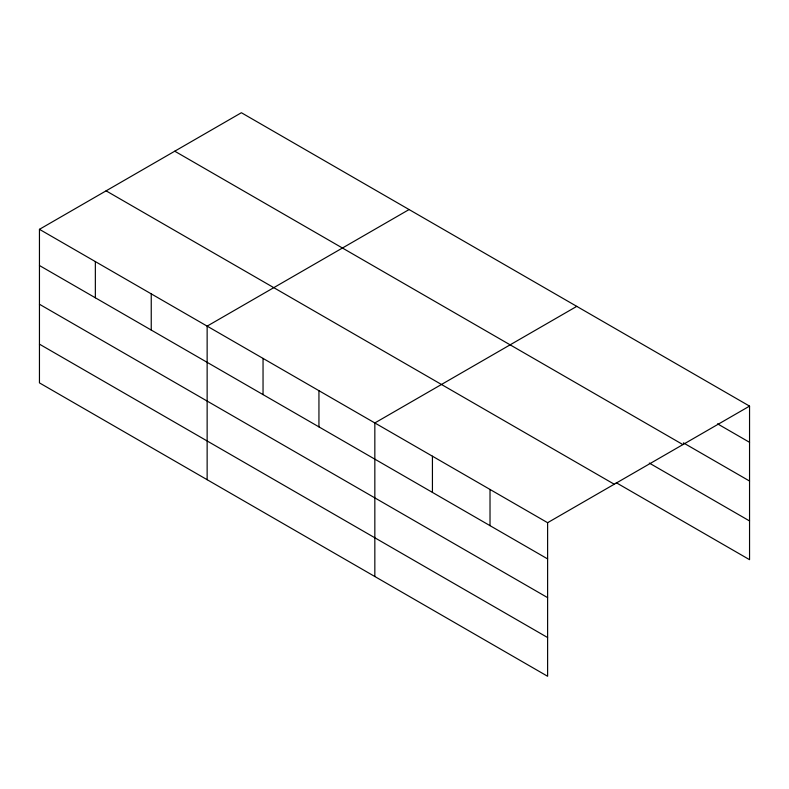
<?xml version="1.0" encoding="UTF-8"?>
<svg xmlns="http://www.w3.org/2000/svg" width="789" height="789" viewBox="0 0 789 789"><rect width="100%" height="100%" fill="white"/><g stroke="black" fill="none" stroke-linecap="round" stroke-linejoin="round"><path stroke-width="1.18" d="M39.45 229.323L547.615 522.703L547.615 676.272L39.45 382.882L39.45 229.323L241.385 112.728L749.55 406.118L749.55 559.677L616.239 482.71M409.087 209.549L207.142 326.133L207.142 479.702M576.779 306.359L374.834 422.953L374.834 576.522M547.615 522.703L749.55 406.118M717.556 423.851L749.55 442.323M683.422 442.876L749.55 481.043M174.754 151.202L682.909 444.592M649.298 463.074L749.55 520.947M106.091 190.839L614.246 484.229M39.45 265.518L547.615 558.908M39.45 304.248L547.615 597.638M39.45 344.152L547.615 637.542M490.018 489.456L490.018 525.661M432.431 456.2L432.431 492.405M318.943 390.683L318.943 426.888M263.043 358.403L263.043 394.608M151.241 293.863L151.241 330.068M95.351 261.593L95.351 297.798"/></g></svg>
